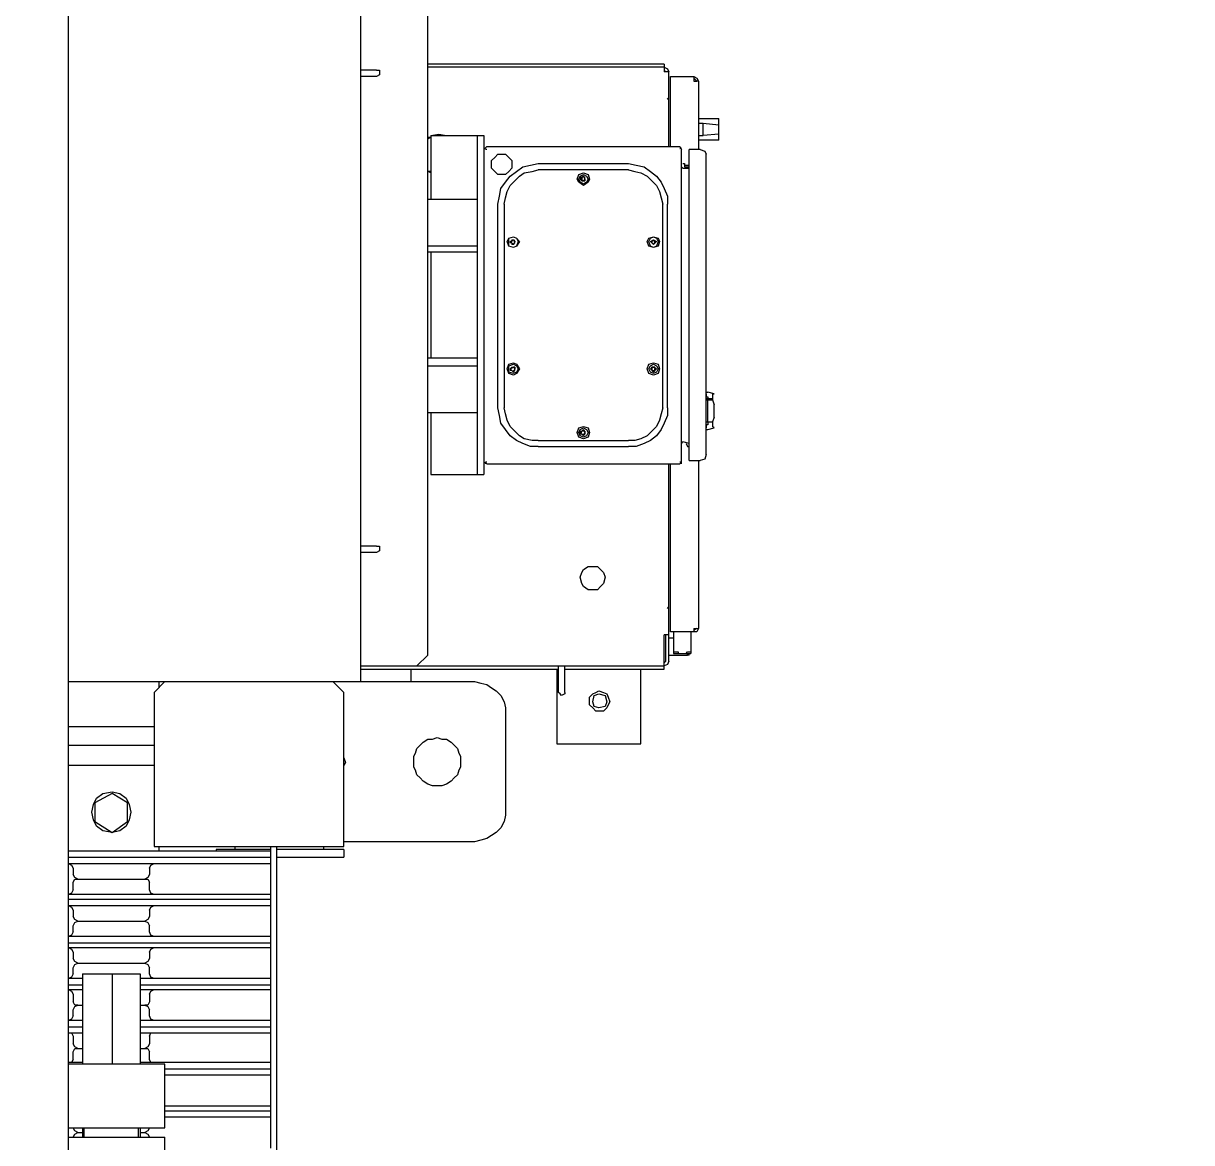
# Model space of a CAD drawing. Header units: inches. Extents: x -1851 to 6314, y -1304 to 4687.
# Drawn here: x 4394.844 to 4399.189, y 1907.111 to 1911.275 of the extents above; entities that cross this region are included whole.
import ezdxf

# ---------------------------------------------------------------- set-up
doc = ezdxf.new("R2010")
doc.units = ezdxf.units.IN
doc.header["$MEASUREMENT"] = 0
doc.set_wipeout_variables(frame=1)
doc.layers.add('E-SOLTEC GATEWAY', color=6, linetype='Continuous')
doc.layers.add('G-ANNO-NONPLOT', color=181, linetype='Continuous', plot=False)

# ---------------------------------------------------------------- blocks, each defined once
blk = doc.blocks.new('A$C05935B8D')
at = {"color": 0, "linetype": 'Continuous'}
for points in [[(13.306, 28), (13.306, 60.454)], [(24.182, 7.694), (24.182, 60.454)], [(10.818, 28.983), (10.818, 53.975)], [(2.025, 50.851), (2.025, 50.851), (1.909, 50.793), (1.851, 50.677)], [(2.025, 50.967), (2.025, 50.851)], [(2.025, 50.967), (10.818, 50.967)], [(2.025, 50.851), (2.025, 50.677)], [(2.025, 50.851), (10.818, 50.851)], [(2.025, 50.851), (2.025, 50.851)], [(2.025, 50.851), (10.818, 50.851)], [(0.926, 50.504), (0.926, 50.504), (0.81, 50.446), (0.752, 50.33)], [(0.926, 50.446), (0.926, 50.446), (0.81, 50.33)], [(0.926, 50.504), (0.926, 50.33)], [(1.793, 50.504), (0.926, 50.504)], [(1.793, 47.901), (1.793, 50.504)], [(1.851, 47.901), (1.851, 50.677)], [(1.851, 50.677), (2.025, 50.677)], [(2.025, 50.735), (2.025, 50.735), (1.967, 50.677)], [(12.727, 50.735), (12.727, 50.735), (12.611, 50.735), (12.611, 50.62), (12.611, 50.562), (12.727, 50.504)], [(12.727, 50.735), (13.306, 50.735)], [(12.727, 50.504), (13.306, 50.504)], [(0.752, 50.33), (0.81, 50.33)], [(0.752, 50.33), (0.752, 47.785)], [(0.926, 50.33), (0.81, 50.33)], [(1.793, 49.752), (1.793, 49.752)], [(1.793, 49.636), (1.793, 49.636)], [(1.851, 49.752), (1.851, 49.752), (1.851, 49.752)], [(1.851, 49.636), (1.851, 49.636), (1.909, 49.694)], [(1.851, 49.636), (1.851, 49.636)], [(0, 48.132), (0, 48.942)], [(0.752, 48.942), (0, 48.942)], [(0.579, 48.768), (0, 48.71)], [(0.579, 48.305), (0.579, 48.768)], [(0.752, 48.768), (0.579, 48.768)], [(0, 48.363), (0.579, 48.305)], [(0.752, 48.305), (0.579, 48.305)], [(8.735, 48.305), (8.735, 35.694)], [(10.702, 48.305), (8.735, 48.305)], [(8.967, 35.694), (8.967, 48.305)], [(10.702, 48.305), (10.702, 48.305), (10.413, 48.363), (10.124, 48.305)], [(10.702, 48.305), (10.702, 45.934)], [(10.818, 48.248), (10.702, 48.248)], [(10.818, 48.19), (10.818, 48.19), (10.702, 48.248)], [(0, 48.132), (0.752, 48.132)], [(1.446, 47.901), (1.446, 47.901), (1.388, 47.785)], [(1.446, 47.843), (1.446, 47.843), (1.446, 47.843), (1.446, 47.843), (1.388, 47.843), (1.388, 47.843), (1.388, 47.843), (1.388, 47.843), (1.388, 47.843), (1.388, 47.843), (1.388, 47.843)], [(8.62, 47.901), (1.446, 47.901)], [(8.735, 47.785), (8.735, 47.785), (8.62, 47.901)], [(8.678, 47.843), (8.678, 47.843), (8.678, 47.843), (8.678, 47.843), (8.678, 47.843), (8.678, 47.843), (8.678, 47.843), (8.678, 47.843), (8.678, 47.843), (8.678, 47.843), (8.678, 47.843)], [(0.694, 47.785), (0.694, 47.785), (0.521, 47.727), (0.463, 47.611)], [(0.463, 36.446), (0.463, 47.611)], [(0.694, 47.785), (1.099, 47.785)], [(1.099, 36.215), (1.099, 47.785)], [(1.388, 36.157), (1.388, 47.785)], [(1.446, 47.785), (1.446, 47.785), (1.446, 47.785), (1.446, 47.785), (1.446, 47.785), (1.446, 47.785), (1.446, 47.785), (1.446, 47.785), (1.446, 47.785), (1.446, 47.785), (1.446, 47.785), (1.446, 47.785)], [(8.446, 47.264), (8.446, 47.264), (8.446, 47.38), (8.331, 47.496), (8.215, 47.611), (8.099, 47.611), (7.926, 47.611), (7.81, 47.496), (7.694, 47.38), (7.694, 47.264), (7.694, 47.091), (7.81, 46.975), (7.926, 46.859), (8.099, 46.859), (8.215, 46.859), (8.331, 46.975), (8.446, 47.091), (8.446, 47.264)], [(8.62, 47.785), (8.678, 47.785)], [(1.273, 47.206), (1.099, 47.206)], [(1.273, 47.148), (1.099, 47.148)], [(1.331, 47.091), (1.099, 47.091)], [(1.273, 47.264), (1.273, 47.148)], [(1.331, 47.264), (1.273, 47.264)], [(1.331, 47.091), (1.331, 47.091), (1.388, 47.148)], [(3.355, 47.264), (3.355, 47.264), (3.066, 47.206), (2.777, 47.148), (2.545, 46.975), (2.314, 46.801), (2.14, 46.57), (2.025, 46.339), (1.909, 46.049), (1.909, 45.76)], [(3.355, 47.033), (3.355, 47.033), (3.124, 46.975), (2.893, 46.917), (2.661, 46.801), (2.488, 46.628), (2.314, 46.454), (2.198, 46.223), (2.14, 45.991), (2.083, 45.76)], [(6.711, 47.264), (3.355, 47.264)], [(3.355, 47.033), (6.711, 47.033)], [(8.215, 45.76), (8.215, 45.76), (8.157, 46.049), (8.099, 46.339), (7.926, 46.57), (7.752, 46.801), (7.521, 46.975), (7.289, 47.148), (7, 47.206), (6.711, 47.264)], [(7.983, 45.76), (7.983, 45.76), (7.926, 45.991), (7.868, 46.223), (7.752, 46.454), (7.578, 46.628), (7.405, 46.801), (7.231, 46.917), (6.942, 46.975), (6.711, 47.033)], [(10.702, 46.975), (10.818, 46.975)], [(10.702, 46.917), (10.702, 46.917), (10.818, 46.975)], [(5.264, 46.686), (5.264, 46.686), (5.207, 46.859), (5.033, 46.917), (4.859, 46.859), (4.802, 46.686), (4.859, 46.57), (5.033, 46.454), (5.207, 46.57), (5.264, 46.686)], [(5.207, 46.686), (5.207, 46.686), (5.149, 46.801), (5.033, 46.859), (4.917, 46.801), (4.859, 46.686), (4.917, 46.57), (5.033, 46.512), (5.149, 46.57), (5.207, 46.686)], [(5.149, 46.686), (5.149, 46.686), (5.033, 46.801), (4.975, 46.686), (5.033, 46.628), (5.149, 46.686)], [(4.975, 46.744), (4.975, 46.744), (4.975, 46.744), (5.033, 46.801)], [(4.975, 46.686), (4.975, 46.686), (4.975, 46.686), (4.975, 46.744)], [(4.975, 46.744), (4.975, 46.744), (4.975, 46.744), (4.975, 46.744), (4.975, 46.744)], [(4.975, 46.686), (4.975, 46.686), (4.975, 46.686), (4.975, 46.628), (4.975, 46.628)], [(5.033, 46.628), (5.033, 46.628), (4.975, 46.628), (4.975, 46.628)], [(5.033, 46.801), (5.033, 46.801), (5.091, 46.744), (5.091, 46.744)], [(5.033, 46.801), (5.033, 46.801), (5.033, 46.801), (5.033, 46.801)], [(5.091, 46.628), (5.091, 46.628), (5.091, 46.628), (5.033, 46.628)], [(5.033, 46.628), (5.033, 46.628), (5.033, 46.628), (5.033, 46.628)], [(5.091, 46.744), (5.091, 46.744), (5.091, 46.686), (5.091, 46.686)], [(5.091, 46.744), (5.149, 46.744), (5.149, 46.744), (5.091, 46.744), (5.091, 46.744)], [(5.091, 46.628), (5.091, 46.628), (5.091, 46.628), (5.149, 46.686), (5.149, 46.686)], [(1.909, 38.182), (1.909, 45.76)], [(2.083, 38.182), (2.083, 45.76)], [(7.983, 45.76), (7.983, 38.182)], [(8.215, 38.182), (8.215, 45.76)], [(8.967, 45.934), (10.818, 45.934)], [(2.661, 44.372), (2.661, 44.372), (2.603, 44.487), (2.43, 44.545), (2.256, 44.487), (2.198, 44.372), (2.256, 44.198), (2.43, 44.14), (2.603, 44.198), (2.661, 44.372)], [(2.603, 44.372), (2.603, 44.372), (2.545, 44.487), (2.43, 44.545), (2.314, 44.487), (2.256, 44.372), (2.314, 44.198), (2.43, 44.14), (2.545, 44.198), (2.603, 44.372)], [(2.545, 44.372), (2.545, 44.372), (2.43, 44.429), (2.314, 44.372), (2.43, 44.256), (2.545, 44.372)], [(2.372, 44.372), (2.372, 44.372), (2.372, 44.372), (2.43, 44.429)], [(2.372, 44.314), (2.372, 44.314), (2.372, 44.372), (2.372, 44.372)], [(2.372, 44.372), (2.372, 44.372), (2.372, 44.372), (2.372, 44.372), (2.372, 44.372)], [(2.43, 44.256), (2.43, 44.256), (2.372, 44.314), (2.372, 44.314)], [(2.372, 44.314), (2.372, 44.314), (2.372, 44.314), (2.372, 44.314), (2.372, 44.314)], [(2.43, 44.429), (2.43, 44.429), (2.488, 44.372), (2.488, 44.372)], [(2.43, 44.429), (2.43, 44.429), (2.43, 44.429), (2.43, 44.429)], [(2.488, 44.314), (2.488, 44.314), (2.488, 44.314), (2.43, 44.256)], [(2.488, 44.372), (2.488, 44.372), (2.488, 44.372), (2.488, 44.314)], [(2.488, 44.372), (2.488, 44.372), (2.488, 44.372), (2.488, 44.372), (2.488, 44.372)], [(2.488, 44.314), (2.488, 44.314), (2.488, 44.314), (2.488, 44.314), (2.488, 44.314)], [(7.868, 44.372), (7.868, 44.372), (7.81, 44.487), (7.636, 44.545), (7.521, 44.487), (7.405, 44.372), (7.521, 44.198), (7.636, 44.14), (7.81, 44.198), (7.868, 44.372)], [(7.81, 44.372), (7.81, 44.372), (7.81, 44.487), (7.636, 44.545), (7.521, 44.487), (7.463, 44.372), (7.521, 44.198), (7.636, 44.14), (7.81, 44.198), (7.81, 44.372)], [(7.752, 44.372), (7.752, 44.372), (7.636, 44.429), (7.578, 44.372), (7.636, 44.256), (7.752, 44.372)], [(7.578, 44.372), (7.578, 44.372), (7.578, 44.372), (7.636, 44.429)], [(7.578, 44.314), (7.578, 44.314), (7.578, 44.372), (7.578, 44.372)], [(7.578, 44.372), (7.578, 44.372), (7.578, 44.372), (7.578, 44.372), (7.578, 44.372)], [(7.636, 44.256), (7.636, 44.256), (7.578, 44.314), (7.578, 44.314)], [(7.578, 44.314), (7.578, 44.314), (7.578, 44.314), (7.578, 44.314), (7.578, 44.314)], [(7.694, 44.429), (7.694, 44.429), (7.636, 44.429), (7.636, 44.429)], [(7.694, 44.429), (7.694, 44.429), (7.694, 44.372), (7.694, 44.372)], [(7.752, 44.372), (7.752, 44.372), (7.752, 44.372), (7.694, 44.372), (7.694, 44.372)], [(7.694, 44.314), (7.694, 44.314), (7.694, 44.314), (7.694, 44.256)], [(7.694, 44.314), (7.694, 44.314), (7.694, 44.314), (7.752, 44.314), (7.752, 44.314)], [(7.752, 44.372), (7.752, 44.372), (7.752, 44.372), (7.752, 44.314)], [(2.43, 44.256), (2.43, 44.256), (2.43, 44.256), (2.43, 44.256)], [(7.636, 44.256), (7.636, 44.256), (7.636, 44.256), (7.694, 44.256)], [(8.967, 44.198), (10.818, 44.198)], [(8.967, 43.967), (10.818, 43.967)], [(10.702, 43.967), (10.702, 40.033)], [(10.818, 40.033), (8.967, 40.033)], [(2.661, 39.628), (2.661, 39.628), (2.603, 39.801), (2.43, 39.859), (2.256, 39.801), (2.198, 39.628), (2.256, 39.454), (2.43, 39.396), (2.603, 39.454), (2.661, 39.628)], [(2.603, 39.628), (2.603, 39.628), (2.545, 39.744), (2.43, 39.801), (2.314, 39.744), (2.256, 39.628), (2.314, 39.512), (2.43, 39.454), (2.545, 39.512), (2.603, 39.628)], [(2.545, 39.628), (2.545, 39.628), (2.43, 39.686), (2.314, 39.628), (2.43, 39.512), (2.545, 39.628)], [(2.372, 39.686), (2.372, 39.686), (2.372, 39.686), (2.43, 39.686)], [(2.372, 39.686), (2.372, 39.686), (2.372, 39.686), (2.372, 39.628), (2.372, 39.628)], [(2.372, 39.57), (2.372, 39.57), (2.372, 39.628), (2.372, 39.628)], [(2.43, 39.57), (2.43, 39.57), (2.372, 39.57), (2.372, 39.57)], [(2.372, 39.57), (2.372, 39.57), (2.372, 39.57), (2.372, 39.57), (2.372, 39.57)], [(2.43, 39.686), (2.43, 39.686), (2.488, 39.686), (2.488, 39.686)], [(2.43, 39.686), (2.43, 39.686), (2.43, 39.686), (2.43, 39.686)], [(2.488, 39.57), (2.488, 39.57), (2.488, 39.57), (2.43, 39.57)], [(2.43, 39.57), (2.43, 39.57), (2.43, 39.512), (2.43, 39.57)], [(2.488, 39.628), (2.488, 39.628), (2.488, 39.628), (2.488, 39.686), (2.488, 39.686)], [(2.488, 39.628), (2.488, 39.628), (2.488, 39.628), (2.488, 39.57)], [(2.488, 39.57), (2.488, 39.57), (2.488, 39.57), (2.488, 39.57), (2.488, 39.57)], [(7.868, 39.628), (7.868, 39.628), (7.81, 39.801), (7.636, 39.859), (7.521, 39.801), (7.405, 39.628), (7.521, 39.454), (7.636, 39.396), (7.81, 39.454), (7.868, 39.628)], [(7.81, 39.628), (7.81, 39.628), (7.81, 39.744), (7.636, 39.801), (7.521, 39.744), (7.463, 39.628), (7.521, 39.512), (7.636, 39.454), (7.81, 39.512), (7.81, 39.628)], [(7.752, 39.628), (7.752, 39.628), (7.636, 39.686), (7.578, 39.628), (7.636, 39.512), (7.752, 39.628)], [(7.578, 39.686), (7.578, 39.686), (7.578, 39.686), (7.636, 39.686)], [(7.578, 39.686), (7.578, 39.686), (7.578, 39.686), (7.578, 39.628), (7.578, 39.628)], [(7.578, 39.57), (7.578, 39.57), (7.578, 39.628), (7.578, 39.628)], [(7.636, 39.57), (7.636, 39.57), (7.578, 39.57), (7.578, 39.57)], [(7.578, 39.57), (7.578, 39.57), (7.578, 39.57), (7.578, 39.57), (7.578, 39.57)], [(7.694, 39.686), (7.694, 39.686), (7.636, 39.686), (7.636, 39.686)], [(7.636, 39.57), (7.636, 39.57), (7.636, 39.512), (7.694, 39.57)], [(7.694, 39.686), (7.694, 39.686), (7.694, 39.686), (7.694, 39.686)], [(7.752, 39.628), (7.752, 39.628), (7.752, 39.628), (7.694, 39.686), (7.694, 39.686)], [(7.694, 39.57), (7.694, 39.57), (7.694, 39.57), (7.694, 39.57)], [(7.694, 39.57), (7.694, 39.57), (7.694, 39.57), (7.752, 39.57), (7.752, 39.57)], [(7.752, 39.628), (7.752, 39.628), (7.752, 39.628), (7.752, 39.57)], [(10.818, 39.744), (8.967, 39.744)], [(0.174, 38.702), (0.405, 38.76)], [(0.231, 38.702), (0.174, 38.702)], [(0.174, 38.702), (0.174, 38.702)], [(0.231, 38.702), (0.231, 38.702), (0.231, 38.471), (0.174, 38.297)], [(0.463, 38.76), (0.405, 38.76)], [(0.463, 38.702), (0.463, 38.702), (0.463, 38.702), (0.463, 38.702), (0.463, 38.644), (0.463, 38.644), (0.463, 38.644), (0.463, 38.587), (0.405, 38.587), (0.405, 38.529), (0.405, 38.529), (0.405, 38.529)], [(0.174, 37.834), (0.174, 38.297)], [(0.463, 38.529), (0.231, 38.529)], [(0.463, 38.471), (0.231, 38.471)], [(0.405, 38.529), (0.405, 38.471)], [(0.405, 37.661), (0.405, 38.471)], [(0.174, 37.834), (0.174, 37.834), (0.231, 37.661), (0.231, 37.487)], [(1.909, 38.182), (1.909, 38.182), (1.909, 37.892), (2.025, 37.603), (2.14, 37.372), (2.314, 37.14), (2.545, 36.967), (2.777, 36.851), (3.066, 36.735), (3.355, 36.735)], [(2.083, 38.182), (2.083, 38.182), (2.14, 37.95), (2.198, 37.719), (2.314, 37.487), (2.488, 37.314), (2.661, 37.14), (2.893, 37.025), (3.124, 36.967), (3.355, 36.967)], [(6.711, 36.735), (6.711, 36.735), (7, 36.735), (7.289, 36.851), (7.521, 36.967), (7.752, 37.14), (7.926, 37.372), (8.099, 37.603), (8.157, 37.892), (8.215, 38.182)], [(6.711, 36.967), (6.711, 36.967), (6.942, 36.967), (7.231, 37.025), (7.405, 37.14), (7.578, 37.314), (7.752, 37.487), (7.868, 37.719), (7.926, 37.95), (7.983, 38.182)], [(10.818, 38.008), (8.967, 38.008)], [(10.702, 38.008), (10.702, 35.694)], [(0.174, 37.43), (0.231, 37.487)], [(0.405, 37.372), (0.174, 37.43)], [(0.174, 37.43), (0.174, 37.43)], [(0.463, 37.661), (0.231, 37.661)], [(0.463, 37.661), (0.231, 37.661)], [(0.405, 37.661), (0.405, 37.661)], [(0.405, 37.661), (0.405, 37.603), (0.405, 37.603), (0.405, 37.603), (0.405, 37.545), (0.463, 37.545), (0.463, 37.545), (0.463, 37.487), (0.463, 37.487), (0.463, 37.487), (0.463, 37.43), (0.463, 37.43)], [(0.463, 37.372), (0.405, 37.372)], [(5.264, 37.256), (5.264, 37.256), (5.207, 37.43), (5.033, 37.487), (4.859, 37.43), (4.802, 37.256), (4.859, 37.082), (5.033, 37.025), (5.207, 37.082), (5.264, 37.256)], [(5.207, 37.256), (5.207, 37.256), (5.149, 37.372), (5.033, 37.43), (4.917, 37.372), (4.859, 37.256), (4.917, 37.14), (5.033, 37.082), (5.149, 37.14), (5.207, 37.256)], [(5.149, 37.256), (5.149, 37.256), (5.033, 37.372), (4.975, 37.256), (5.033, 37.14), (5.149, 37.256)], [(5.033, 37.314), (5.033, 37.314), (5.033, 37.372), (5.033, 37.314)], [(6.711, 36.967), (3.355, 36.967)], [(4.975, 37.314), (4.975, 37.314), (4.975, 37.314), (5.033, 37.314)], [(4.975, 37.314), (4.975, 37.314), (4.975, 37.314), (4.975, 37.314), (4.975, 37.256)], [(4.975, 37.256), (4.975, 37.256), (4.975, 37.256), (4.975, 37.256)], [(4.975, 37.256), (4.975, 37.256), (4.975, 37.198), (4.975, 37.198), (4.975, 37.198)], [(5.033, 37.198), (5.033, 37.198), (4.975, 37.198), (4.975, 37.198)], [(5.033, 37.314), (5.033, 37.314), (5.091, 37.314), (5.091, 37.314)], [(5.091, 37.198), (5.091, 37.198), (5.091, 37.198), (5.033, 37.198)], [(5.033, 37.198), (5.033, 37.198), (5.033, 37.198), (5.033, 37.198)], [(5.091, 37.256), (5.149, 37.256), (5.149, 37.314), (5.091, 37.314), (5.091, 37.314)], [(5.091, 37.256), (5.091, 37.256), (5.091, 37.256), (5.091, 37.256)], [(5.091, 37.198), (5.091, 37.198), (5.091, 37.198), (5.149, 37.198), (5.149, 37.256)], [(1.099, 36.851), (1.331, 36.909)], [(1.157, 36.735), (1.099, 36.735)], [(1.215, 36.851), (1.157, 36.735)], [(1.388, 36.851), (1.388, 36.851), (1.331, 36.909)], [(6.711, 36.735), (3.355, 36.735)], [(0.463, 36.446), (0.463, 36.446), (0.521, 36.272), (0.694, 36.215)], [(1.099, 36.215), (0.694, 36.215)], [(0.752, 36.215), (0.752, 29.967)], [(1.388, 36.157), (1.388, 36.157), (1.446, 36.099)], [(1.388, 36.099), (1.388, 36.099), (1.388, 36.099), (1.388, 36.099), (1.388, 36.099), (1.388, 36.099), (1.388, 36.157), (1.388, 36.157), (1.446, 36.157), (1.446, 36.157), (1.446, 36.157)], [(1.446, 36.157), (1.446, 36.157)], [(8.62, 36.099), (1.446, 36.099)], [(1.793, 29.851), (1.793, 36.099)], [(1.851, 28.752), (1.851, 36.099)], [(8.62, 36.099), (8.62, 36.099), (8.735, 36.157)], [(8.62, 36.157), (8.62, 36.157), (8.62, 36.157), (8.62, 36.157), (8.62, 36.157), (8.62, 36.157), (8.62, 36.157), (8.62, 36.157), (8.62, 36.157), (8.62, 36.157), (8.62, 36.157), (8.678, 36.157)], [(8.678, 36.157), (8.678, 36.157), (8.678, 36.157), (8.678, 36.157), (8.678, 36.157), (8.678, 36.157), (8.678, 36.099), (8.678, 36.099), (8.678, 36.099), (8.678, 36.099), (8.678, 36.099)], [(10.702, 35.694), (8.735, 35.694)], [(12.727, 33.033), (12.727, 33.033), (12.611, 33.033), (12.611, 32.917), (12.611, 32.859), (12.727, 32.801)], [(12.727, 33.033), (13.306, 33.033)], [(12.727, 32.801), (13.306, 32.801)], [(5.149, 31.876), (5.149, 31.876), (5.091, 32.049), (5.033, 32.165), (4.859, 32.281), (4.686, 32.281), (4.512, 32.281), (4.397, 32.165), (4.281, 32.049), (4.223, 31.876), (4.281, 31.644), (4.397, 31.529), (4.512, 31.413), (4.686, 31.413), (4.859, 31.413), (5.033, 31.529), (5.091, 31.644), (5.149, 31.876)], [(1.793, 30.777), (1.793, 30.777)], [(1.793, 30.719), (1.793, 30.719)], [(1.851, 30.777), (1.851, 30.777)], [(1.909, 30.719), (1.909, 30.719), (1.851, 30.777)], [(1.851, 30.661), (1.851, 30.661), (1.851, 30.661)], [(0.926, 29.967), (0.752, 29.967)], [(0.752, 29.967), (0.752, 29.967), (0.81, 29.851), (0.926, 29.851)], [(0.81, 29.967), (0.81, 29.967), (0.926, 29.909)], [(0.926, 29.967), (0.926, 29.851)], [(0.926, 29.851), (1.793, 29.851)], [(1.041, 29.851), (1.041, 29.041)], [(1.678, 29.851), (1.678, 29.041)], [(1.851, 29.62), (1.678, 29.62)], [(1.851, 29.735), (2.025, 29.735)], [(1.967, 28.752), (1.967, 29.735)], [(2.025, 28.578), (2.025, 29.735)], [(1.331, 29.041), (1.331, 29.041), (1.273, 29.041), (1.273, 29.041), (1.273, 29.041), (1.215, 29.041), (1.157, 29.099), (1.157, 29.099), (1.099, 29.099), (1.099, 29.099), (1.041, 29.099), (1.041, 29.099)], [(1.678, 29.041), (1.041, 29.041)], [(1.099, 28.983), (1.099, 29.041)], [(1.099, 28.983), (1.157, 28.983)], [(1.157, 28.983), (1.157, 29.041)], [(1.157, 28.983), (1.157, 29.041)], [(1.851, 28.983), (1.157, 28.983)], [(1.678, 29.099), (1.62, 29.099), (1.62, 29.099), (1.562, 29.099), (1.562, 29.099), (1.504, 29.099), (1.504, 29.041), (1.446, 29.041), (1.446, 29.041), (1.388, 29.041), (1.388, 29.041), (1.331, 29.041)], [(1.851, 28.752), (1.851, 28.752), (1.909, 28.636), (2.025, 28.578)], [(1.967, 28.752), (1.967, 28.752), (2.025, 28.694)], [(10.818, 28.983), (11.223, 28.578)], [(2.025, 28.463), (2.025, 28.578)], [(13.306, 28.578), (2.025, 28.578)], [(2.025, 28.578), (2.025, 28.578)], [(5.727, 28.578), (2.025, 28.578)], [(5.727, 28.463), (2.025, 28.463)], [(2.893, 25.686), (2.893, 28.463)], [(5.727, 27.595), (5.727, 28.578)], [(5.959, 27.595), (5.959, 28.578)], [(13.306, 28.578), (5.959, 28.578)], [(13.306, 28.463), (5.959, 28.463)], [(6.016, 28.463), (6.016, 25.686)], [(11.454, 28.463), (11.454, 28)], [(9.083, 28), (9.083, 28), (8.851, 27.942), (8.62, 27.884), (8.446, 27.768), (8.273, 27.653), (8.099, 27.479), (7.983, 27.248), (7.926, 27.016), (7.926, 26.785)], [(24.182, 28), (9.083, 28)], [(14.347, 28), (13.942, 27.595)], [(21, 27.595), (20.595, 28)], [(20.826, 28), (20.826, 27.768)], [(4.802, 27.248), (4.802, 27.248), (4.802, 27.421), (4.686, 27.537), (4.57, 27.595), (4.455, 27.653), (4.281, 27.595), (4.165, 27.537), (4.107, 27.421), (4.05, 27.248), (4.107, 27.132), (4.165, 27.016), (4.281, 26.901), (4.455, 26.901), (4.57, 26.901), (4.686, 27.016), (4.802, 27.132), (4.802, 27.248)], [(4.686, 27.248), (4.686, 27.248), (4.628, 27.479), (4.455, 27.537), (4.223, 27.479), (4.165, 27.248), (4.223, 27.074), (4.455, 27.016), (4.628, 27.074), (4.686, 27.248)], [(5.727, 27.595), (5.727, 27.595), (5.727, 27.537), (5.843, 27.479), (5.901, 27.537), (5.959, 27.595)], [(13.942, 21.868), (13.942, 27.595)], [(21, 27.595), (21, 21.868)], [(7.926, 26.785), (7.926, 23.256)], [(24.182, 26.322), (21, 26.322)], [(6.016, 25.686), (2.893, 25.686)], [(11.339, 24.992), (11.339, 24.992), (11.339, 25.223), (11.281, 25.339), (11.223, 25.512), (11.107, 25.628), (10.992, 25.744), (10.818, 25.859), (10.645, 25.859), (10.471, 25.917), (10.297, 25.859), (10.124, 25.859), (9.95, 25.744), (9.835, 25.628), (9.719, 25.512), (9.661, 25.339), (9.603, 25.223), (9.603, 24.992), (9.603, 24.818), (9.661, 24.702), (9.719, 24.529), (9.835, 24.413), (9.95, 24.297), (10.124, 24.182), (10.297, 24.124), (10.471, 24.124), (10.645, 24.124), (10.818, 24.182), (10.992, 24.297), (11.107, 24.413), (11.223, 24.529), (11.281, 24.702), (11.339, 24.818), (11.339, 24.992)], [(24.182, 25.628), (21, 25.628)], [(13.942, 25.165), (13.942, 25.165), (13.884, 24.992), (13.942, 24.876)], [(21, 24.876), (24.182, 24.876)], [(23.314, 23.14), (23.314, 23.14), (23.256, 23.43), (23.14, 23.661), (22.909, 23.835), (22.562, 23.892), (22.273, 23.835), (22.041, 23.661), (21.925, 23.43), (21.868, 23.14), (21.925, 22.851), (22.041, 22.62), (22.273, 22.446), (22.562, 22.388), (22.909, 22.446), (23.14, 22.62), (23.256, 22.851), (23.314, 23.14)], [(21.983, 23.487), (22.562, 23.835)], [(21.983, 22.793), (21.983, 23.487)], [(22.562, 23.835), (23.198, 23.487)], [(23.198, 23.487), (23.198, 22.793)], [(7.926, 23.256), (7.926, 23.256), (7.926, 23.025), (7.983, 22.793), (8.099, 22.562), (8.273, 22.388), (8.446, 22.273), (8.62, 22.157), (8.851, 22.099), (9.083, 22.041)], [(22.562, 22.388), (21.983, 22.793)], [(23.198, 22.793), (22.562, 22.388)], [(9.083, 22.041), (13.942, 22.041)], [(21, 21.868), (13.942, 21.868)], [(13.942, 21.752), (13.942, 21.463)], [(13.942, 21.752), (16.43, 21.752)], [(14.694, 21.868), (14.694, 21.752)], [(16.43, 0), (16.43, 21.868)], [(16.661, 21.694), (16.661, 21.868)], [(16.661, 21.752), (18.686, 21.752)], [(17.992, 21.868), (17.992, 21.752)], [(18.686, 21.752), (18.686, 21.694)], [(20.826, 21.868), (20.826, 21.694)], [(16.43, 21.463), (13.942, 21.463)], [(16.661, 21.231), (16.661, 21.694)], [(16.661, 21.694), (24.182, 21.694)], [(24.182, 21.463), (16.661, 21.463)], [(24.182, 21.231), (16.661, 21.231)], [(16.661, 20.074), (16.661, 21.231)], [(21.173, 21.058), (21.173, 21.058), (21.116, 21.173), (21, 21.231)], [(21.173, 21.058), (21.173, 20.826)], [(24.182, 21.231), (24.182, 21.231), (24.066, 21.173), (24.008, 21.058)], [(24.008, 21.058), (24.008, 20.826)], [(21.173, 20.826), (21.173, 20.826), (21.231, 20.711), (21.347, 20.653)], [(21.347, 20.653), (21.347, 20.653), (21.231, 20.653), (21.173, 20.537)], [(21.173, 20.248), (21.173, 20.537)], [(23.835, 20.653), (21.347, 20.653)], [(23.835, 20.653), (23.835, 20.653), (23.95, 20.711), (24.008, 20.826)], [(24.008, 20.537), (24.008, 20.537), (23.95, 20.653), (23.835, 20.653)], [(24.008, 20.248), (24.008, 20.537)], [(16.661, 19.669), (16.661, 20.074)], [(16.661, 20.074), (24.182, 20.074)], [(21, 20.074), (21, 20.074), (21.116, 20.132), (21.173, 20.248)], [(24.008, 20.248), (24.008, 20.248), (24.066, 20.132), (24.182, 20.074)], [(24.182, 19.901), (16.661, 19.901)], [(24.182, 19.669), (16.661, 19.669)], [(16.661, 18.512), (16.661, 19.669)], [(21.173, 19.496), (21.173, 19.496), (21.116, 19.611), (21, 19.669)], [(24.182, 19.669), (24.182, 19.669), (24.066, 19.611), (24.008, 19.496)], [(21.173, 19.496), (21.173, 19.264)], [(21.173, 19.264), (21.173, 19.264), (21.231, 19.149), (21.347, 19.091)], [(23.835, 19.091), (23.835, 19.091), (23.95, 19.149), (24.008, 19.264)], [(24.008, 19.496), (24.008, 19.264)], [(21, 18.512), (21, 18.512), (21.116, 18.57), (21.173, 18.686)], [(21.347, 19.091), (21.347, 19.091), (21.231, 19.033), (21.173, 18.917)], [(21.173, 18.686), (21.173, 18.917)], [(23.835, 19.091), (21.347, 19.091)], [(24.008, 18.917), (24.008, 18.917), (23.95, 19.033), (23.835, 19.091)], [(24.008, 18.686), (24.008, 18.917)], [(24.008, 18.686), (24.008, 18.686), (24.066, 18.57), (24.182, 18.512)], [(16.661, 18.107), (16.661, 18.512)], [(16.661, 18.512), (24.182, 18.512)], [(24.182, 18.281), (16.661, 18.281)], [(24.182, 18.107), (16.661, 18.107)], [(16.661, 16.95), (16.661, 18.107)], [(21.173, 17.934), (21.173, 17.934), (21.116, 18.049), (21, 18.107)], [(21.173, 17.934), (21.173, 17.702)], [(24.182, 18.107), (24.182, 18.107), (24.066, 18.049), (24.008, 17.934)], [(24.008, 17.934), (24.008, 17.702)], [(21.173, 17.702), (21.173, 17.702), (21.231, 17.587), (21.347, 17.529)], [(21.347, 17.529), (21.347, 17.529), (21.231, 17.471), (21.173, 17.355)], [(23.835, 17.529), (21.347, 17.529)], [(23.835, 17.529), (23.835, 17.529), (23.95, 17.587), (24.008, 17.702)], [(24.008, 17.355), (24.008, 17.355), (23.95, 17.471), (23.835, 17.529)], [(16.661, 16.545), (16.661, 16.95)], [(16.661, 16.95), (21.521, 16.95)], [(21, 16.95), (21, 16.95), (21.116, 17.008), (21.173, 17.124)], [(21.173, 17.124), (21.173, 17.355)], [(21.521, 17.124), (21.521, 13.769)], [(23.661, 17.124), (21.521, 17.124)], [(22.562, 17.124), (22.562, 13.769)], [(23.661, 17.124), (23.661, 13.769)], [(23.661, 16.95), (24.182, 16.95)], [(24.008, 17.124), (24.008, 17.355)], [(24.008, 17.124), (24.008, 17.124), (24.066, 17.008), (24.182, 16.95)], [(21.521, 16.719), (16.661, 16.719)], [(21.521, 16.545), (16.661, 16.545)], [(16.661, 15.388), (16.661, 16.545)], [(21.173, 16.372), (21.173, 16.372), (21.116, 16.487), (21, 16.545)], [(24.182, 16.719), (23.661, 16.719)], [(24.182, 16.545), (23.661, 16.545)], [(24.182, 16.545), (24.182, 16.545), (24.066, 16.487), (24.008, 16.372)], [(21.173, 16.372), (21.173, 16.083)], [(21.173, 16.083), (21.173, 16.083), (21.231, 15.967), (21.347, 15.967)], [(23.835, 15.967), (23.835, 15.967), (23.95, 15.967), (24.008, 16.083)], [(24.008, 16.372), (24.008, 16.083)], [(21.347, 15.967), (21.347, 15.967), (21.231, 15.909), (21.173, 15.793)], [(21.173, 15.562), (21.173, 15.793)], [(21.521, 15.967), (21.347, 15.967)], [(23.835, 15.967), (23.661, 15.967)], [(24.008, 15.793), (24.008, 15.793), (23.95, 15.909), (23.835, 15.967)], [(24.008, 15.562), (24.008, 15.793)], [(16.661, 14.926), (16.661, 15.388)], [(16.661, 15.388), (21.521, 15.388)], [(21, 15.388), (21, 15.388), (21.116, 15.446), (21.173, 15.562)], [(23.661, 15.388), (24.182, 15.388)], [(24.008, 15.562), (24.008, 15.562), (24.066, 15.446), (24.182, 15.388)], [(21.521, 15.157), (16.661, 15.157)], [(21.521, 14.926), (16.661, 14.926)], [(16.661, 13.826), (16.661, 14.926)], [(21.173, 14.81), (21.173, 14.81), (21.116, 14.926), (21, 14.926)], [(21.173, 14.81), (21.173, 14.521)], [(24.182, 15.157), (23.661, 15.157)], [(24.182, 14.926), (23.661, 14.926)], [(24.182, 14.926), (24.182, 14.926), (24.066, 14.926), (24.008, 14.81)], [(24.008, 14.81), (24.008, 14.521)], [(21.173, 14.521), (21.173, 14.521), (21.231, 14.405), (21.347, 14.347)], [(21.347, 14.347), (21.347, 14.347), (21.231, 14.347), (21.173, 14.231)], [(21.521, 14.347), (21.347, 14.347)], [(23.835, 14.347), (23.661, 14.347)], [(23.835, 14.347), (23.835, 14.347), (23.95, 14.405), (24.008, 14.521)], [(24.008, 14.231), (24.008, 14.231), (23.95, 14.347), (23.835, 14.347)], [(21, 13.826), (21, 13.826), (21.116, 13.826), (21.173, 13.942)], [(21.173, 13.942), (21.173, 14.231)], [(24.008, 13.942), (24.008, 14.231)], [(24.008, 13.942), (24.008, 13.942), (24.066, 13.826), (24.182, 13.826)], [(16.661, 13.364), (16.661, 13.826)], [(16.661, 13.826), (21.521, 13.826)], [(20.595, 13.595), (16.661, 13.595)], [(20.595, 11.397), (20.595, 13.769)], [(20.595, 13.769), (24.182, 13.769)], [(23.661, 13.826), (24.182, 13.826)], [(20.595, 13.364), (16.661, 13.364)], [(16.661, 12.207), (16.661, 13.364)], [(16.661, 11.802), (16.661, 12.207)], [(16.661, 12.207), (20.595, 12.207)], [(20.595, 12.033), (16.661, 12.033)], [(20.595, 11.802), (16.661, 11.802)], [(16.661, 10.645), (16.661, 11.802)], [(24.182, 11.397), (20.595, 11.397)], [(21.173, 11.397), (21.173, 11.397), (21.231, 11.281), (21.347, 11.223)], [(21.521, 11.397), (21.521, 11.05)], [(21.578, 11.05), (21.578, 11.397)], [(23.603, 11.05), (23.603, 11.397)], [(23.661, 11.397), (23.661, 11.05)], [(23.835, 11.223), (23.835, 11.223), (23.95, 11.281), (24.008, 11.397)], [(20.595, 8.735), (20.595, 11.05)], [(24.182, 11.05), (20.595, 11.05)], [(21.347, 11.223), (21.347, 11.223), (21.231, 11.165), (21.173, 11.05)], [(21.521, 11.223), (21.347, 11.223)], [(23.835, 11.223), (23.661, 11.223)], [(24.008, 11.05), (24.008, 11.05), (23.95, 11.165), (23.835, 11.223)]]:
    blk.add_lwpolyline(points, dxfattribs=at)
blk = doc.blocks.new('Transformer and inverter')
at = {"color": 1}
blk.add_blockref('A$C05935B8D', (5371.412, 3178.612), dxfattribs=at)

msp = doc.modelspace()

# ---------------------------------------------------------------- wipeouts: each hides what was drawn before it
msp.add_wipeout([(4358.09747, 1918.07503), (4400.59747, 1918.07503), (4400.59845, 1901.99952), (4358.09747, 1901.99952)])

# ---------------------------------------------------------------- next in the draw order: linework, layer by layer
at = {"layer": 'G-ANNO-NONPLOT'}
msp.add_circle((4804.50348, 1837.07734), 1509.43524, dxfattribs=at)

# ---------------------------------------------------------------- next in the draw order: block references
at = {"layer": 'E-SOLTEC GATEWAY', "xscale": -0.1, "yscale": 0.1, "zscale": 0.1}
msp.add_blockref('Transformer and inverter', (4934.57142, 1588.16534), dxfattribs=at)

doc.saveas('drawing.dxf')
